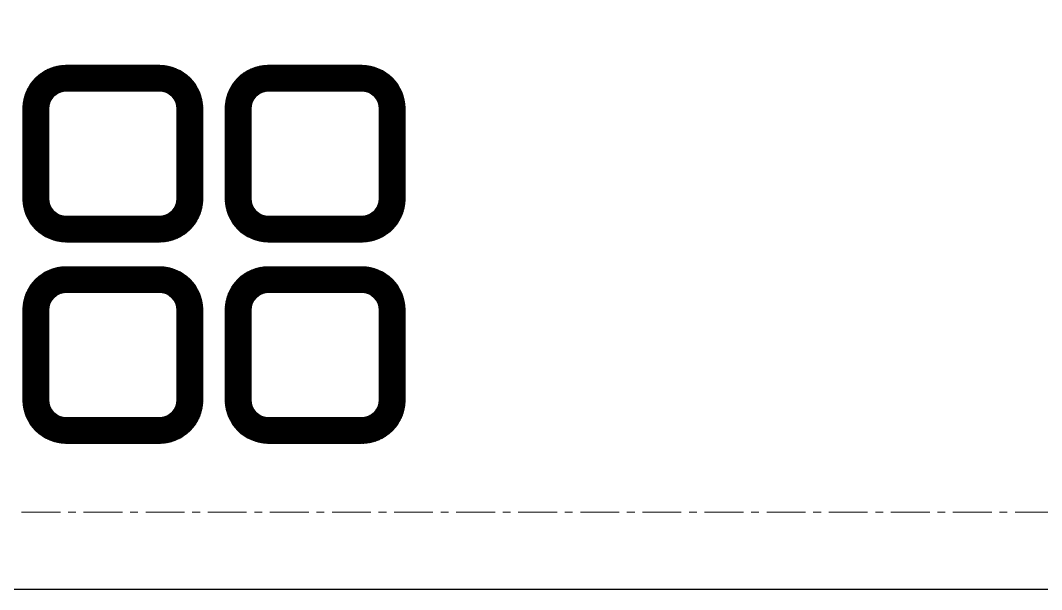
# Model space of a CAD drawing. Header units: millimetres. Extents: x 1946 to 4611, y 2266 to 2855.
# Drawn here: x 2710.54 to 2730.28, y 2694.16 to 2705.17 of the extents above; entities that cross this region are included whole.
import ezdxf

# ---------------------------------------------------------------- set-up
doc = ezdxf.new("R2010")
doc.units = ezdxf.units.MM
doc.linetypes.add('CENTER', pattern=[0.6, 0.375, -0.075, 0.075, -0.075])
doc.layers.add('Dim', color=4, linetype='Continuous')
doc.layers.add('LCD', color=4, linetype='Continuous', lineweight=20)

msp = doc.modelspace()

# ---------------------------------------------------------------- hatches: boundary and pattern name
h = msp.add_hatch()
h.set_pattern_fill('ANSI31', color=256, scale=0.05)
h.set_pattern_definition([(45, (1873.4784084, 2593.564503), (-0.004419417382, 0.004419417382), [])])
h.paths.add_polyline_path([(2711.43038, 2704.30216, 0.41421356), (2710.58966, 2703.46144), (2710.58966, 2701.7252, 0.41421356), (2711.43038, 2700.88448), (2713.22666, 2700.88448, 0.41421356), (2714.06738, 2701.7252), (2714.06738, 2703.46144, 0.41421356), (2713.22666, 2704.30216)])
h.paths.add_polyline_path([(2713.22666, 2703.80216, -0.41421356), (2713.56738, 2703.46144), (2713.56738, 2701.7252, -0.41421356), (2713.22666, 2701.38448), (2711.43038, 2701.38448, -0.41421356), (2711.08966, 2701.7252), (2711.08966, 2703.46144, -0.41421356), (2711.43038, 2703.80216)], flags=16)
h.paths.add_polyline_path([(2715.33949, 2704.30216, 0.41421356), (2714.49877, 2703.46144), (2714.49877, 2701.7252, 0.41421356), (2715.33949, 2700.88448), (2717.13577, 2700.88448, 0.41421356), (2717.97649, 2701.7252), (2717.97649, 2703.46144, 0.41421356), (2717.13577, 2704.30216)])
h.paths.add_polyline_path([(2717.13577, 2703.80216, -0.41421356), (2717.47649, 2703.46144), (2717.47649, 2701.7252, -0.41421356), (2717.13577, 2701.38448), (2715.33949, 2701.38448, -0.41421356), (2714.99877, 2701.7252), (2714.99877, 2703.46144, -0.41421356), (2715.33949, 2703.80216)], flags=16)
h.paths.add_polyline_path([(2711.43038, 2700.40763, 0.41421356), (2710.58966, 2699.56691), (2710.58966, 2697.83067, 0.41421356), (2711.43038, 2696.98995), (2713.22666, 2696.98995, 0.41421356), (2714.06738, 2697.83067), (2714.06738, 2699.56691, 0.41421356), (2713.22666, 2700.40763)])
h.paths.add_polyline_path([(2713.22666, 2699.90763, -0.41421356), (2713.56738, 2699.56691), (2713.56738, 2697.83067, -0.41421356), (2713.22666, 2697.48995), (2711.43038, 2697.48995, -0.41421356), (2711.08966, 2697.83067), (2711.08966, 2699.56691, -0.41421356), (2711.43038, 2699.90763)], flags=16)
h.paths.add_polyline_path([(2715.33949, 2700.40763, 0.41421356), (2714.49877, 2699.56691), (2714.49877, 2697.83067, 0.41421356), (2715.33949, 2696.98995), (2717.13577, 2696.98995, 0.41421356), (2717.97649, 2697.83067), (2717.97649, 2699.56691, 0.41421356), (2717.13577, 2700.40763)])
h.paths.add_polyline_path([(2717.13577, 2699.90763, -0.41421356), (2717.47649, 2699.56691), (2717.47649, 2697.83067, -0.41421356), (2717.13577, 2697.48995), (2715.33949, 2697.48995, -0.41421356), (2714.99877, 2697.83067), (2714.99877, 2699.56691, -0.41421356), (2715.33949, 2699.90763)], flags=16)

# ---------------------------------------------------------------- linework, layer by layer
at = {"lineweight": 0}
for points in [[(2713.22666, 2700.88448), (2711.43038, 2700.88448, -0.41421356), (2710.58966, 2701.7252), (2710.58966, 2703.46144, -0.41421356), (2711.43038, 2704.30216), (2713.22666, 2704.30216, -0.41421356), (2714.06738, 2703.46144), (2714.06738, 2701.7252, -0.41421356)], [(2713.22666, 2700.88448), (2711.43038, 2700.88448, -0.41421356), (2710.58966, 2701.7252), (2710.58966, 2703.46144, -0.41421356), (2711.43038, 2704.30216), (2713.22666, 2704.30216, -0.41421356), (2714.06738, 2703.46144), (2714.06738, 2701.7252, -0.41421356)], [(2717.13577, 2700.88448), (2715.33949, 2700.88448, -0.41421356), (2714.49877, 2701.7252), (2714.49877, 2703.46144, -0.41421356), (2715.33949, 2704.30216), (2717.13577, 2704.30216, -0.41421356), (2717.97649, 2703.46144), (2717.97649, 2701.7252, -0.41421356)], [(2717.13577, 2700.88448), (2715.33949, 2700.88448, -0.41421356), (2714.49877, 2701.7252), (2714.49877, 2703.46144, -0.41421356), (2715.33949, 2704.30216), (2717.13577, 2704.30216, -0.41421356), (2717.97649, 2703.46144), (2717.97649, 2701.7252, -0.41421356)], [(2713.22666, 2701.38448), (2711.43038, 2701.38448, -0.41421356), (2711.08966, 2701.7252), (2711.08966, 2703.46144, -0.41421356), (2711.43038, 2703.80216), (2713.22666, 2703.80216, -0.41421356), (2713.56738, 2703.46144), (2713.56738, 2701.7252, -0.41421356)], [(2717.13577, 2701.38448), (2715.33949, 2701.38448, -0.41421356), (2714.99877, 2701.7252), (2714.99877, 2703.46144, -0.41421356), (2715.33949, 2703.80216), (2717.13577, 2703.80216, -0.41421356), (2717.47649, 2703.46144), (2717.47649, 2701.7252, -0.41421356)], [(2713.22666, 2696.98995), (2711.43038, 2696.98995, -0.41421356), (2710.58966, 2697.83067), (2710.58966, 2699.56691, -0.41421356), (2711.43038, 2700.40763), (2713.22666, 2700.40763, -0.41421356), (2714.06738, 2699.56691), (2714.06738, 2697.83067, -0.41421356)], [(2713.22666, 2696.98995), (2711.43038, 2696.98995, -0.41421356), (2710.58966, 2697.83067), (2710.58966, 2699.56691, -0.41421356), (2711.43038, 2700.40763), (2713.22666, 2700.40763, -0.41421356), (2714.06738, 2699.56691), (2714.06738, 2697.83067, -0.41421356)], [(2717.13577, 2696.98995), (2715.33949, 2696.98995, -0.41421356), (2714.49877, 2697.83067), (2714.49877, 2699.56691, -0.41421356), (2715.33949, 2700.40763), (2717.13577, 2700.40763, -0.41421356), (2717.97649, 2699.56691), (2717.97649, 2697.83067, -0.41421356)], [(2717.13577, 2696.98995), (2715.33949, 2696.98995, -0.41421356), (2714.49877, 2697.83067), (2714.49877, 2699.56691, -0.41421356), (2715.33949, 2700.40763), (2717.13577, 2700.40763, -0.41421356), (2717.97649, 2699.56691), (2717.97649, 2697.83067, -0.41421356)], [(2713.22666, 2697.48995), (2711.43038, 2697.48995, -0.41421356), (2711.08966, 2697.83067), (2711.08966, 2699.56691, -0.41421356), (2711.43038, 2699.90763), (2713.22666, 2699.90763, -0.41421356), (2713.56738, 2699.56691), (2713.56738, 2697.83067, -0.41421356)], [(2717.13577, 2697.48995), (2715.33949, 2697.48995, -0.41421356), (2714.99877, 2697.83067), (2714.99877, 2699.56691, -0.41421356), (2715.33949, 2699.90763), (2717.13577, 2699.90763, -0.41421356), (2717.47649, 2699.56691), (2717.47649, 2697.83067, -0.41421356)]]:
    msp.add_lwpolyline(points, format="xyb", close=True, dxfattribs=at)
at = {"layer": 'Dim', "color": 3}
msp.add_lwpolyline([(2702.41441, 2751.16212), (2771.41441, 2751.16212), (2771.41441, 2694.16212), (2702.41441, 2694.16212)], close=True, dxfattribs=at)
at = {"layer": 'LCD', "color": 3, "lineweight": 15}
msp.add_lwpolyline([(2702.41441, 2751.16212), (2771.41441, 2751.16212), (2771.41441, 2694.16212), (2702.41441, 2694.16212)], close=True, dxfattribs=at)
at = {"layer": 'LCD', "linetype": 'CENTER', "ltscale": 2}
msp.add_lwpolyline([(2769.91441, 2748.66212), (2769.91441, 2696.66212, -0.41421356), (2768.91441, 2695.66212), (2704.91441, 2695.66212, -0.41421356), (2703.91441, 2696.66212), (2703.91441, 2748.66212, -0.41421356), (2704.91441, 2749.66212), (2768.91441, 2749.66212, -0.41421356)], format="xyb", close=True, dxfattribs=at)

doc.saveas('drawing.dxf')
